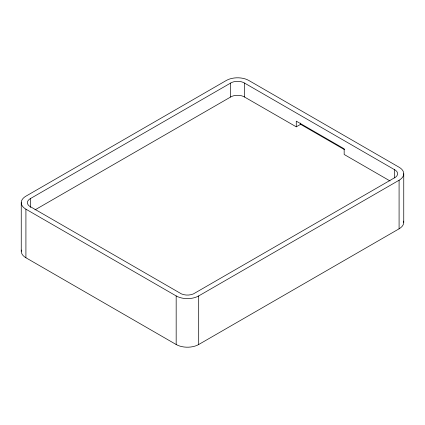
<?xml version="1.0" encoding="UTF-8"?>
<svg xmlns="http://www.w3.org/2000/svg" width="425" height="425" viewBox="0 0 425 425"><rect width="100%" height="100%" fill="white"/><g stroke="black" fill="none" stroke-linecap="round" stroke-linejoin="round"><path stroke-width="0.64" d="M30.382 198.592L29.405 199.235A9.796 5.652 0 0 0 29.405 206.12L181.47 293.914A9.796 5.652 0 0 0 193.396 293.914L395.595 177.177A9.796 5.652 0 0 0 395.595 170.292L243.53 82.498A9.796 5.652 0 0 0 231.604 82.498L30.382 198.592L30.382 207.474M34.983 209.892L231.604 96.454A9.796 5.652 0 0 1 243.53 96.454L296.267 126.825L300.597 124.328L344.5 149.674M25.914 209.18L176.173 295.933A15.927 9.196 0 0 0 198.693 295.933L399.086 180.237A15.927 9.196 0 0 0 399.086 167.232L248.827 80.484A15.927 9.196 0 0 0 226.307 80.484L25.914 196.18A15.927 9.196 0 0 0 25.914 209.18L25.914 257.768L176.173 344.516A15.927 9.196 0 0 0 198.693 344.516L399.086 228.82A15.927 9.196 0 0 0 403.612 221.122M390.033 180.96L344.165 154.477L344.165 148.792L296.267 121.141L296.267 126.825M403.75 173.735L403.75 222.323M399.086 180.237L399.086 228.82M394.618 169.649L394.618 177.894M300.597 123.064L300.597 124.328M244.641 83.061L244.641 97.017M230.488 83.061L230.488 97.017M198.693 295.933L198.693 344.516M176.173 295.933L176.173 344.516M21.25 202.677L21.25 251.265M25.914 257.768A15.927 9.196 0 0 1 21.388 250.065"/></g></svg>
